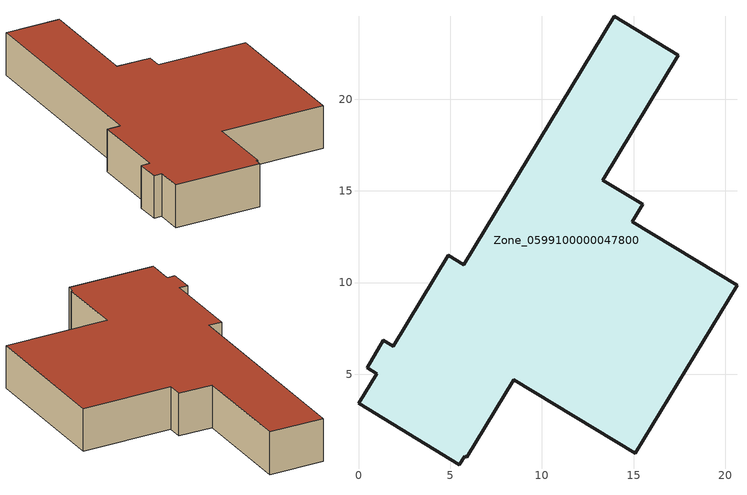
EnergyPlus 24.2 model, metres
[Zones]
Zone_0599100000047800
 floor ground (C_G): 0.99,5.04 0.47,5.35 1.36,6.84 1.89,6.52 4.9,11.5 5.75,10.98 13.95,24.51 17.44,22.4 13.31,15.59 15.5,14.26 14.93,13.31 20.64,9.85 15.09,0.69 8.47,4.7 5.92,0.47 5.79,0.53 5.5,0.08 0,3.41 z0
 wall outside (C_F): 15.5,14.26 13.31,15.59 17.44,22.4 13.95,24.51 5.75,10.98 4.9,11.5 1.89,6.52 1.36,6.84 0.47,5.35 0.99,5.04 0,3.41 5.5,0.08 5.79,0.53 5.92,0.47 8.47,4.7 15.09,0.69 20.64,9.85 14.93,13.31 15.5,14.26 z0:3.2
 roof outside (C_R): 13.95,24.51 5.75,10.98 4.9,11.5 1.89,6.52 1.36,6.84 0.47,5.35 0.99,5.04 0,3.41 5.5,0.08 5.79,0.53 5.92,0.47 8.47,4.7 15.09,0.69 20.64,9.85 14.93,13.31 15.5,14.26 13.31,15.59 17.44,22.4 z3.2
[BUILDING]
Pand.0599100000047800: North Axis=0; Terrain=City; Loads Convergence Tolerance Value=0.04; Temperature Convergence Tolerance Value=0.4; Solar Distribution=FullExterior; Maximum Number of Warmup Days=25; Minimum Number of Warmup Days=1
[Site:Location]
Rotterdam.The.Hague.AP_ZH_NLD Design_Conditions: Latitude=51.96; Longitude=4.45; Time Zone=1; Elevation=-4.5
[SITE:GROUNDTEMPERATURE:BUILDINGSURFACE]
18, 18, 18, 18, 18, 18, 18, 18, 18, 18, 18, 18
[MATERIAL] Thermal Absorptance=0.9; Solar Absorptance=0.7; Visible Absorptance=0.7
Name | Roughness | Thickness | Conductivity | Density | Specific Heat
G.D.1965-1974 | MediumSmooth | 0.15 | 0.882353 | 540 | 1210
F.D.1965-1974 | Rough | 0.3 | 0.697674 | 1920 | 840
R.D.1965-1974 | MediumRough | 0.2 | 0.232558 | 1500 | 1000
[CONSTRUCTION]
C_G: G.D.1965-1974
C_F: F.D.1965-1974
C_R: R.D.1965-1974
[ZONE]
Zone_0599100000047800: Type=1; Multiplier=1; Ceiling Height=Autocalculate; Volume=Autocalculate; Floor Area=autocalculate; Part of Total Floor Area=Yes
[ZONEINFILTRATION:DESIGNFLOWRATE]
Infil_Zone_0599100000047800: Zone or ZoneList or Space or SpaceList=Zone_0599100000047800; Schedule=AlwaysOn; Design Flow Rate Calculation Method=Flow/Area; Flow Rate per Floor Area=0.0042; Constant Term Coefficient=1; Temperature Term Coefficient=0; Velocity Term Coefficient=0; Velocity Squared Term Coefficient=0
[HVACTEMPLATE:ZONE:IDEALLOADSAIRSYSTEM]
Zone_0599100000047800: Maximum Heating Supply Air Temperature=50; Minimum Cooling Supply Air Temperature=13; Maximum Heating Supply Air Humidity Ratio=0.0156; Minimum Cooling Supply Air Humidity Ratio=0.0077; Heating Limit=NoLimit; Cooling Limit=NoLimit; Dehumidification Control Type=ConstantSensibleHeatRatio; Cooling Sensible Heat Ratio=0.7; Dehumidification Setpoint=60; Humidification Control Type=None; Humidification Setpoint=30; Outdoor Air Method=None; Outdoor Air Flow Rate per Person=0.00944; Outdoor Air Flow Rate per Zone Floor Area=0; Outdoor Air Flow Rate per Zone=0; Demand Controlled Ventilation Type=None; Outdoor Air Economizer Type=NoEconomizer; Heat Recovery Type=None; Sensible Heat Recovery Effectiveness=0.7; Latent Heat Recovery Effectiveness=0.65
[ZONECONTROL:THERMOSTAT]
ThermostatControl_Zone_0599100000047800: Zone or ZoneList=Zone_0599100000047800; Control Type Schedule=DualSetpointControlType; Control 1=Thermostat_Zone_0599100000047800; Temperature Difference Between Cutout And Setpoint=0
[THERMOSTATSETPOINT:DUALSETPOINT]
Thermostat_Zone_0599100000047800: Heating Setpoint Temperature Schedule=HeatingSetpoint_Zone_0599100000047800; Cooling Setpoint Temperature Schedule=CoolingSetpoint_Zone_0599100000047800
[SCHEDULE:COMPACT]
HeatingSetpoint_Zone_0599100000047800: Through: 12/31, For: AllDays, Until: 24:00, 21
CoolingSetpoint_Zone_0599100000047800: Through: 12/31, For: AllDays, Until: 24:00, 24
DualSetpointControlType: Through: 12/31, For: AllDays, Until: 24:00, 4
AlwaysOn: Through: 12/31, For: AllDays, Until: 24:00, 1
